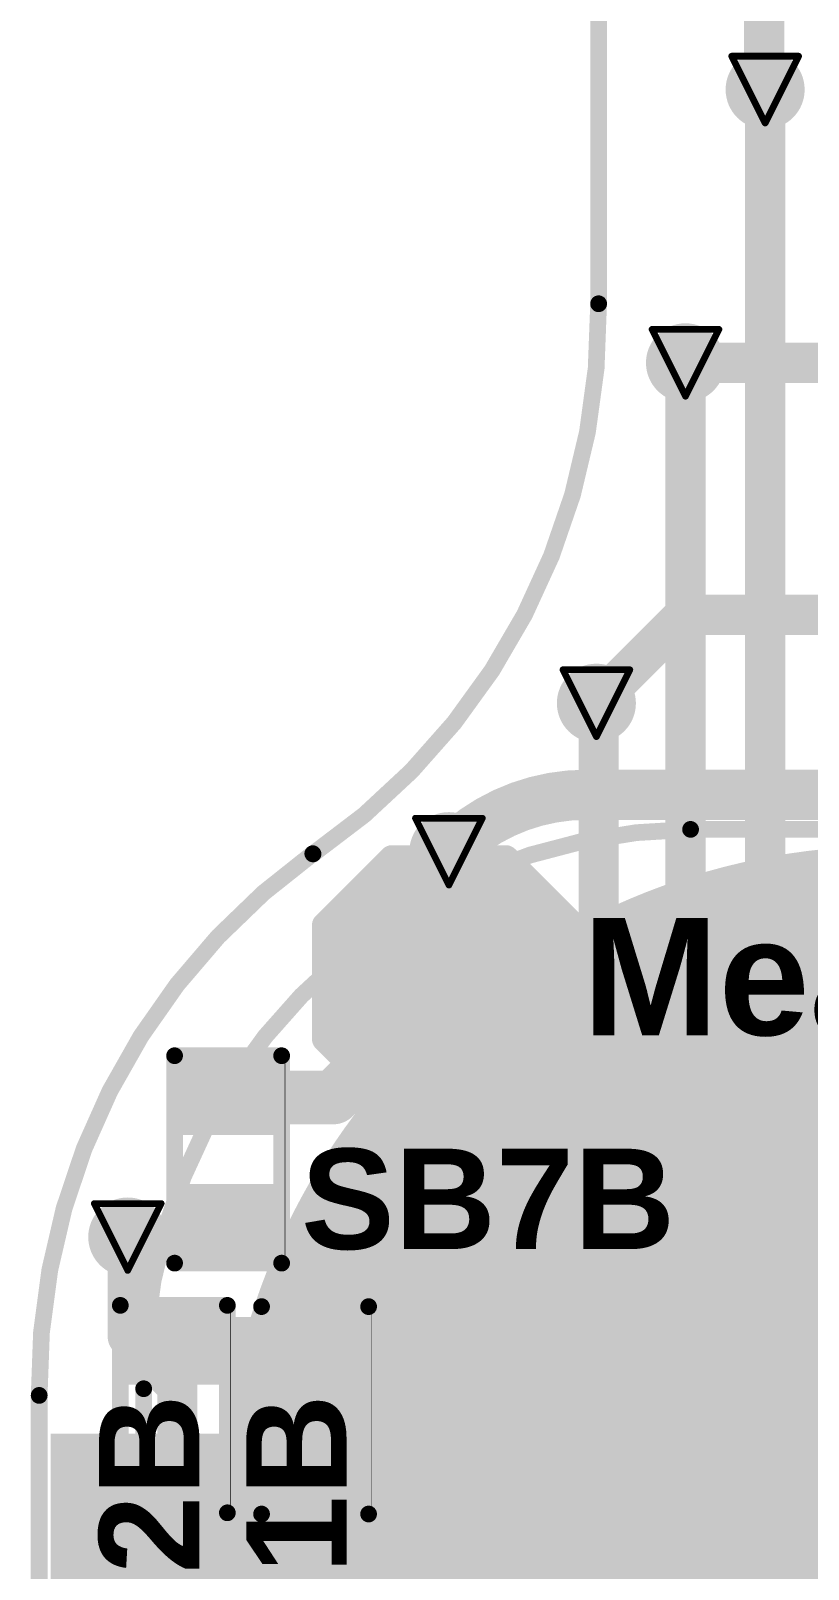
# Model space of a CAD drawing. Header units: inches. Extents: x -3.9 to 9.5, y -7 to 2.6.
# Drawn here: x -3.1519 to -2.9195, y -4.4753 to -4.0154 of the extents above; entities that cross this region are included whole.
import ezdxf

# ---------------------------------------------------------------- set-up
doc = ezdxf.new("R2010")
doc.units = ezdxf.units.IN
doc.header["$MEASUREMENT"] = 0
for name, color, linetype in [('Board Outline', 216, 'Continuous'), ('Bottom Layer', 5, 'Continuous'), ('Bottom Overlay', 54, 'Continuous'), ('Bottom Paste', 16, 'Continuous'), ('Bottom Solder', 6, 'Continuous'), ('Drill Drawing', 1, 'Continuous'), ('Top Layer', 1, 'Continuous'), ('Top Overlay', 2, 'Continuous'), ('Top Paste', 8, 'Continuous'), ('Top Solder', 216, 'Continuous'), ('Via Holes', 16, 'Continuous')]:
    doc.layers.add(name, color=color, linetype=linetype)
doc.styles.add('Arial_Bold', font='', dxfattribs={"height": 0.2})
doc.styles.get('Arial_Bold').set_extended_font_data('Arial', bold=True)

# ---------------------------------------------------------------- blocks, each defined once
blk = doc.blocks.new('S______B______0402_61')
at = {"layer": 'Top Layer'}
for points in [[(-0.0275, -0.0125), (-0.0275, 0.0125), (-0.009499999999999998, 0.0125), (-0.009500000000000001, -0.0125)], [(0.009499999999999998, -0.0125), (0.009500000000000001, 0.0125), (0.0275, 0.0125), (0.0275, -0.0125)]]:
    blk.add_hatch(color=1, dxfattribs=at).paths.add_polyline_path(points)
at = {"layer": 'Top Paste'}
for points in [[(-0.0275, -0.0125), (-0.0275, 0.0125), (-0.009499999999999998, 0.0125), (-0.009500000000000001, -0.0125)], [(0.009499999999999998, -0.0125), (0.009500000000000001, 0.0125), (0.0275, 0.0125), (0.0275, -0.0125)]]:
    blk.add_hatch(color=8, dxfattribs=at).paths.add_polyline_path(points)
at = {"layer": 'Top Solder'}
for points in [[(-0.0296654, -0.0146654), (-0.0296654, 0.0146654), (-0.007334599999999998, 0.0146654), (-0.007334600000000002, -0.0146654)], [(0.007334599999999998, -0.0146654), (0.007334600000000002, 0.0146654), (0.0296654, 0.0146654), (0.0296654, -0.0146654)]]:
    blk.add_hatch(color=216, dxfattribs=at).paths.add_polyline_path(points)
at = {"layer": 'Top Overlay'}
for points in [[(-0.031, 0.016, 0.005, 0.005, 0), (-0.031, -0.016, 0.005, 0.005, 0)], [(-0.031, 0.016, 0.005, 0.005, 0), (0.031, 0.016, 0.005, 0.005, 0)], [(0.031, 0.016, 0.005, 0.005, 0), (0.031, -0.016, 0.005, 0.005, 0)], [(-0.031, -0.016, 0.005, 0.005, 0), (0.031, -0.016, 0.005, 0.005, 0)], [(-0.032, -0.017, 0.000127, 0.000127, 0), (0.032, -0.017, 0.000127, 0.000127, 0)]]:
    blk.add_lwpolyline(points, format="xyseb", dxfattribs=at)
for points in [[(-0.03225, 0.016, 0.0025, 0.0025, 1), (-0.02975, 0.016, 0.0025, 0.0025, 1)], [(-0.03225, 0.016, 0.0025, 0.0025, 1), (-0.02975, 0.016, 0.0025, 0.0025, 1)], [(0.02975, 0.016, 0.0025, 0.0025, 1), (0.03225, 0.016, 0.0025, 0.0025, 1)], [(0.02975, 0.016, 0.0025, 0.0025, 1), (0.03225, 0.016, 0.0025, 0.0025, 1)], [(-0.03225, -0.016, 0.0025, 0.0025, 1), (-0.02975, -0.016, 0.0025, 0.0025, 1)], [(-0.03225, -0.016, 0.0025, 0.0025, 1), (-0.02975, -0.016, 0.0025, 0.0025, 1)], [(0.02975, -0.016, 0.0025, 0.0025, 1), (0.03225, -0.016, 0.0025, 0.0025, 1)], [(0.02975, -0.016, 0.0025, 0.0025, 1), (0.03225, -0.016, 0.0025, 0.0025, 1)], [(-0.0320317, -0.017, 6.35e-05, 6.35e-05, 1), (-0.0319683, -0.017, 6.35e-05, 6.35e-05, 1)], [(0.0319683, -0.017, 6.35e-05, 6.35e-05, 1), (0.0320317, -0.017, 6.35e-05, 6.35e-05, 1)]]:
    blk.add_lwpolyline(points, format="xyseb", close=True, dxfattribs=at)
blk = doc.blocks.new('S______B______0402_96')
at = {"layer": 'Top Layer'}
for points in [[(-0.0275, -0.0125), (-0.0275, 0.0125), (-0.009499999999999998, 0.0125), (-0.009500000000000001, -0.0125)], [(0.009499999999999998, -0.0125), (0.009500000000000001, 0.0125), (0.0275, 0.0125), (0.0275, -0.0125)]]:
    blk.add_hatch(color=1, dxfattribs=at).paths.add_polyline_path(points)
at = {"layer": 'Top Paste'}
for points in [[(-0.0275, -0.0125), (-0.0275, 0.0125), (-0.009499999999999998, 0.0125), (-0.009500000000000001, -0.0125)], [(0.009499999999999998, -0.0125), (0.009500000000000001, 0.0125), (0.0275, 0.0125), (0.0275, -0.0125)]]:
    blk.add_hatch(color=8, dxfattribs=at).paths.add_polyline_path(points)
at = {"layer": 'Top Solder'}
for points in [[(-0.0296654, -0.0146654), (-0.0296654, 0.0146654), (-0.007334599999999998, 0.0146654), (-0.007334600000000002, -0.0146654)], [(0.007334599999999998, -0.0146654), (0.007334600000000002, 0.0146654), (0.0296654, 0.0146654), (0.0296654, -0.0146654)]]:
    blk.add_hatch(color=216, dxfattribs=at).paths.add_polyline_path(points)
at = {"layer": 'Top Overlay'}
for points in [[(-0.031, 0.016, 0.005, 0.005, 0), (-0.031, -0.016, 0.005, 0.005, 0)], [(-0.031, 0.016, 0.005, 0.005, 0), (0.031, 0.016, 0.005, 0.005, 0)], [(0.031, 0.016, 0.005, 0.005, 0), (0.031, -0.016, 0.005, 0.005, 0)], [(-0.031, -0.016, 0.005, 0.005, 0), (0.031, -0.016, 0.005, 0.005, 0)], [(-0.032, -0.017, 0.000127, 0.000127, 0), (0.032, -0.017, 0.000127, 0.000127, 0)]]:
    blk.add_lwpolyline(points, format="xyseb", dxfattribs=at)
for points in [[(-0.03225, 0.016, 0.0025, 0.0025, 1), (-0.02975, 0.016, 0.0025, 0.0025, 1)], [(-0.03225, 0.016, 0.0025, 0.0025, 1), (-0.02975, 0.016, 0.0025, 0.0025, 1)], [(0.02975, 0.016, 0.0025, 0.0025, 1), (0.03225, 0.016, 0.0025, 0.0025, 1)], [(0.02975, 0.016, 0.0025, 0.0025, 1), (0.03225, 0.016, 0.0025, 0.0025, 1)], [(-0.03225, -0.016, 0.0025, 0.0025, 1), (-0.02975, -0.016, 0.0025, 0.0025, 1)], [(-0.03225, -0.016, 0.0025, 0.0025, 1), (-0.02975, -0.016, 0.0025, 0.0025, 1)], [(0.02975, -0.016, 0.0025, 0.0025, 1), (0.03225, -0.016, 0.0025, 0.0025, 1)], [(0.02975, -0.016, 0.0025, 0.0025, 1), (0.03225, -0.016, 0.0025, 0.0025, 1)], [(-0.0320317, -0.017, 6.35e-05, 6.35e-05, 1), (-0.0319683, -0.017, 6.35e-05, 6.35e-05, 1)], [(0.0319683, -0.017, 6.35e-05, 6.35e-05, 1), (0.0320317, -0.017, 6.35e-05, 6.35e-05, 1)]]:
    blk.add_lwpolyline(points, format="xyseb", close=True, dxfattribs=at)
blk = doc.blocks.new('S______B______0402_103')
at = {"layer": 'Top Layer'}
for points in [[(-0.0275, -0.0125), (-0.0275, 0.0125), (-0.009499999999999998, 0.0125), (-0.009500000000000001, -0.0125)], [(0.009499999999999998, -0.0125), (0.009500000000000001, 0.0125), (0.0275, 0.0125), (0.0275, -0.0125)]]:
    blk.add_hatch(color=1, dxfattribs=at).paths.add_polyline_path(points)
at = {"layer": 'Top Paste'}
for points in [[(-0.0275, -0.0125), (-0.0275, 0.0125), (-0.009499999999999998, 0.0125), (-0.009500000000000001, -0.0125)], [(0.009499999999999998, -0.0125), (0.009500000000000001, 0.0125), (0.0275, 0.0125), (0.0275, -0.0125)]]:
    blk.add_hatch(color=8, dxfattribs=at).paths.add_polyline_path(points)
at = {"layer": 'Top Solder'}
for points in [[(-0.0296654, -0.0146654), (-0.0296654, 0.0146654), (-0.007334599999999998, 0.0146654), (-0.007334600000000002, -0.0146654)], [(0.007334599999999998, -0.0146654), (0.007334600000000002, 0.0146654), (0.0296654, 0.0146654), (0.0296654, -0.0146654)]]:
    blk.add_hatch(color=216, dxfattribs=at).paths.add_polyline_path(points)
at = {"layer": 'Top Overlay'}
for points in [[(-0.031, 0.016, 0.005, 0.005, 0), (-0.031, -0.016, 0.005, 0.005, 0)], [(-0.031, 0.016, 0.005, 0.005, 0), (0.031, 0.016, 0.005, 0.005, 0)], [(0.031, 0.016, 0.005, 0.005, 0), (0.031, -0.016, 0.005, 0.005, 0)], [(-0.031, -0.016, 0.005, 0.005, 0), (0.031, -0.016, 0.005, 0.005, 0)], [(-0.032, -0.017, 0.000127, 0.000127, 0), (0.032, -0.017, 0.000127, 0.000127, 0)]]:
    blk.add_lwpolyline(points, format="xyseb", dxfattribs=at)
for points in [[(-0.03225, 0.016, 0.0025, 0.0025, 1), (-0.02975, 0.016, 0.0025, 0.0025, 1)], [(-0.03225, 0.016, 0.0025, 0.0025, 1), (-0.02975, 0.016, 0.0025, 0.0025, 1)], [(0.02975, 0.016, 0.0025, 0.0025, 1), (0.03225, 0.016, 0.0025, 0.0025, 1)], [(0.02975, 0.016, 0.0025, 0.0025, 1), (0.03225, 0.016, 0.0025, 0.0025, 1)], [(-0.03225, -0.016, 0.0025, 0.0025, 1), (-0.02975, -0.016, 0.0025, 0.0025, 1)], [(-0.03225, -0.016, 0.0025, 0.0025, 1), (-0.02975, -0.016, 0.0025, 0.0025, 1)], [(0.02975, -0.016, 0.0025, 0.0025, 1), (0.03225, -0.016, 0.0025, 0.0025, 1)], [(0.02975, -0.016, 0.0025, 0.0025, 1), (0.03225, -0.016, 0.0025, 0.0025, 1)], [(-0.0320317, -0.017, 6.35e-05, 6.35e-05, 1), (-0.0319683, -0.017, 6.35e-05, 6.35e-05, 1)], [(0.0319683, -0.017, 6.35e-05, 6.35e-05, 1), (0.0320317, -0.017, 6.35e-05, 6.35e-05, 1)]]:
    blk.add_lwpolyline(points, format="xyseb", close=True, dxfattribs=at)
blk = doc.blocks.new('T__________187')
at = {"layer": 'Top Layer'}
blk.add_hatch(color=1, dxfattribs=at).paths.add_polyline_path([(0.015, 0.03), (-0.015, 0.03), (-0.03, 0.015), (-0.03, -0.015), (-0.015, -0.03), (0.015, -0.03), (0.03, -0.015), (0.03, 0.015)])
at = {"layer": 'Top Paste'}
blk.add_hatch(color=8, dxfattribs=at).paths.add_polyline_path([(0.015, 0.03), (-0.015, 0.03), (-0.03, 0.015), (-0.03, -0.015), (-0.015, -0.03), (0.015, -0.03), (0.03, -0.015), (0.03, 0.015)])
at = {"layer": 'Top Solder'}
blk.add_hatch(color=216, dxfattribs=at).paths.add_polyline_path([(0.017, 0.034), (-0.017, 0.034), (-0.034, 0.017), (-0.034, -0.017), (-0.017, -0.034), (0.017, -0.034), (0.034, -0.017), (0.034, 0.017)])
at = {"layer": 'Top Overlay'}
for points in [[(-0.017, 0.037, 0.007874, 0.007874, 0), (-0.037, 0.017, 0.007874, 0.007874, 0)], [(0.017, 0.037, 0.007874, 0.007874, 0), (-0.017, 0.037, 0.007874, 0.007874, 0)], [(0.017, 0.037, 0.007874, 0.007874, 0), (-0.017, 0.037, 0.007874, 0.007874, 0)], [(0.037, 0.017, 0.007874, 0.007874, 0), (0.017, 0.037, 0.007874, 0.007874, 0)], [(-0.037, 0.017, 0.007874, 0.007874, 0), (-0.037, -0.017, 0.007874, 0.007874, 0)], [(0.037, 0.017, 0.007874, 0.007874, 0), (0.037, -0.017, 0.007874, 0.007874, 0)], [(-0.017, -0.037, 0.007874, 0.007874, 0), (-0.037, -0.017, 0.007874, 0.007874, 0)], [(0.037, -0.017, 0.007874, 0.007874, 0), (0.017, -0.037, 0.007874, 0.007874, 0)], [(0.017, -0.037, 0.007874, 0.007874, 0), (-0.017, -0.037, 0.007874, 0.007874, 0)], [(0.017, -0.037, 0.007874, 0.007874, 0), (-0.017, -0.037, 0.007874, 0.007874, 0)]]:
    blk.add_lwpolyline(points, format="xyseb", dxfattribs=at)
for points in [[(-0.0189685, 0.037, 0.003937, 0.003937, 1), (-0.0150315, 0.037, 0.003937, 0.003937, 1)], [(-0.0189685, 0.037, 0.003937, 0.003937, 1), (-0.0150315, 0.037, 0.003937, 0.003937, 1)], [(-0.0189685, 0.037, 0.003937, 0.003937, 1), (-0.0150315, 0.037, 0.003937, 0.003937, 1)], [(0.0150315, 0.037, 0.003937, 0.003937, 1), (0.0189685, 0.037, 0.003937, 0.003937, 1)], [(0.0150315, 0.037, 0.003937, 0.003937, 1), (0.0189685, 0.037, 0.003937, 0.003937, 1)], [(0.0150315, 0.037, 0.003937, 0.003937, 1), (0.0189685, 0.037, 0.003937, 0.003937, 1)], [(-0.0389685, 0.017, 0.003937, 0.003937, 1), (-0.0350315, 0.017, 0.003937, 0.003937, 1)], [(-0.0389685, 0.017, 0.003937, 0.003937, 1), (-0.0350315, 0.017, 0.003937, 0.003937, 1)], [(0.0350315, 0.017, 0.003937, 0.003937, 1), (0.0389685, 0.017, 0.003937, 0.003937, 1)], [(0.0350315, 0.017, 0.003937, 0.003937, 1), (0.0389685, 0.017, 0.003937, 0.003937, 1)], [(-0.0389685, -0.017, 0.003937, 0.003937, 1), (-0.0350315, -0.017, 0.003937, 0.003937, 1)], [(-0.0389685, -0.017, 0.003937, 0.003937, 1), (-0.0350315, -0.017, 0.003937, 0.003937, 1)], [(0.0350315, -0.017, 0.003937, 0.003937, 1), (0.0389685, -0.017, 0.003937, 0.003937, 1)], [(0.0350315, -0.017, 0.003937, 0.003937, 1), (0.0389685, -0.017, 0.003937, 0.003937, 1)], [(-0.0189685, -0.037, 0.003937, 0.003937, 1), (-0.0150315, -0.037, 0.003937, 0.003937, 1)], [(-0.0189685, -0.037, 0.003937, 0.003937, 1), (-0.0150315, -0.037, 0.003937, 0.003937, 1)], [(-0.0189685, -0.037, 0.003937, 0.003937, 1), (-0.0150315, -0.037, 0.003937, 0.003937, 1)], [(0.0150315, -0.037, 0.003937, 0.003937, 1), (0.0189685, -0.037, 0.003937, 0.003937, 1)], [(0.0150315, -0.037, 0.003937, 0.003937, 1), (0.0189685, -0.037, 0.003937, 0.003937, 1)], [(0.0150315, -0.037, 0.003937, 0.003937, 1), (0.0189685, -0.037, 0.003937, 0.003937, 1)]]:
    blk.add_lwpolyline(points, format="xyseb", close=True, dxfattribs=at)
blk = doc.blocks.new('_EMG________B_201')
at = {"layer": 'Bottom Layer'}
h = blk.add_hatch(color=5, dxfattribs=at)
edge = h.paths.add_edge_path()
edge.add_arc((-1.1e-06, 0.3931962), 0.1968504, 0, 360)
at = {"layer": 'Bottom Paste'}
h = blk.add_hatch(color=16, dxfattribs=at)
edge = h.paths.add_edge_path()
edge.add_arc((-1.1e-06, 0.3931962), 0.1968504, 0, 360)
at = {"layer": 'Bottom Solder'}
h = blk.add_hatch(color=6, dxfattribs=at)
edge = h.paths.add_edge_path()
edge.add_arc((-1.1e-06, 0.3931962), 0.2008504, 0, 360)
at = {"layer": 'Bottom Overlay'}
for points in [[(-0.2237483, 0.4317209, 0.005, 0.005, -0.414213562373095), (-0.0602622, 0.5989226, 0.005, 0.005, 0)], [(-0.0602622, 0.5989226, 0.005, 0.005, 0), (0.0602644, 0.5989226, 0.005, 0.005, 0)], [(-0.2237483, -0.431721, 0.005, 0.005, 0), (-0.2237483, 0.4317209, 0.005, 0.005, 0)]]:
    blk.add_lwpolyline(points, format="xyseb", dxfattribs=at)
for points in [[(-0.0615122, 0.5989226, 0.0025, 0.0025, 1), (-0.0590122, 0.5989226, 0.0025, 0.0025, 1)], [(-0.0615122, 0.5989226, 0.0025, 0.0025, 1), (-0.0590122, 0.5989226, 0.0025, 0.0025, 1)], [(-0.2249983, 0.4317209, 0.0025, 0.0025, 1), (-0.2224983, 0.4317209, 0.0025, 0.0025, 1)], [(-0.2249983, 0.4317209, 0.0025, 0.0025, 1), (-0.2224983, 0.4317209, 0.0025, 0.0025, 1)]]:
    blk.add_lwpolyline(points, format="xyseb", close=True, dxfattribs=at)

msp = doc.modelspace()

# ---------------------------------------------------------------- hatches: boundary and pattern name
at = {"layer": 'Bottom Layer'}
h = msp.add_hatch(color=5, dxfattribs=at)
edge = h.paths.add_edge_path()
edge.add_arc((-2.932375, -4.0329995), 0.011811, 0, 360)
h = msp.add_hatch(color=5, dxfattribs=at)
edge = h.paths.add_edge_path()
edge.add_arc((-2.956186, -4.1146617), 0.011811, 0, 360)
h = msp.add_hatch(color=5, dxfattribs=at)
edge = h.paths.add_edge_path()
edge.add_arc((-2.9828206, -4.2164108), 0.011811, 0, 360)
h = msp.add_hatch(color=5, dxfattribs=at)
edge = h.paths.add_edge_path()
edge.add_arc((-3.0269162, -4.2607837), 0.011811, 0, 360)
h = msp.add_hatch(color=5, dxfattribs=at)
edge = h.paths.add_edge_path()
edge.add_arc((-3.1229162, -4.3759727), 0.011811, 0, 360)
at = {"layer": 'Top Layer'}
h = msp.add_hatch(color=1, dxfattribs=at)
edge = h.paths.add_edge_path()
edge.add_arc((-2.932375, -4.0329995), 0.011811, 0, 360)
h = msp.add_hatch(color=1, dxfattribs=at)
edge = h.paths.add_edge_path()
edge.add_arc((-2.956186, -4.1146617), 0.011811, 0, 360)
h = msp.add_hatch(color=1, dxfattribs=at)
edge = h.paths.add_edge_path()
edge.add_arc((-2.9828206, -4.2164108), 0.011811, 0, 360)
h = msp.add_hatch(color=1, dxfattribs=at)
edge = h.paths.add_edge_path()
edge.add_arc((-3.0269162, -4.2607837), 0.011811, 0, 360)
h = msp.add_hatch(color=1, dxfattribs=at)
edge = h.paths.add_edge_path()
edge.add_arc((-3.1229162, -4.3759727), 0.011811, 0, 360)
for points in [[(-3.1261409, -4.4194161), (-3.0479163, -4.4194161), (-3.0479163, -4.3999161), (-3.1261409, -4.3999161)], [(-3.1459162, -4.5318996), (-3.093141, -4.5318996), (-3.093141, -4.4347838), (-3.1459162, -4.4347838)], [(-3.0799334, -4.4757821), (-3.0199162, -4.4757821), (-3.0199162, -4.4367837), (-3.0799334, -4.4367837)]]:
    msp.add_hatch(color=1, dxfattribs=at).paths.add_polyline_path(points)
at = {"layer": 'Via Holes'}
h = msp.add_hatch(color=7, dxfattribs=at)
edge = h.paths.add_edge_path()
edge.add_arc((-2.932375, -4.0329995), 0.0059055, 0, 360)
h = msp.add_hatch(color=7, dxfattribs=at)
edge = h.paths.add_edge_path()
edge.add_arc((-2.956186, -4.1146617), 0.0059055, 0, 360)
h = msp.add_hatch(color=7, dxfattribs=at)
edge = h.paths.add_edge_path()
edge.add_arc((-2.9828206, -4.2164108), 0.0059055, 0, 360)
h = msp.add_hatch(color=7, dxfattribs=at)
edge = h.paths.add_edge_path()
edge.add_arc((-3.0269162, -4.2607837), 0.0059055, 0, 360)
h = msp.add_hatch(color=7, dxfattribs=at)
edge = h.paths.add_edge_path()
edge.add_arc((-3.1229162, -4.3759727), 0.0059055, 0, 360)

# ---------------------------------------------------------------- linework, layer by layer
at = {"layer": 'Board Outline'}
for points in [[(-2.9821496, -4.0970114, 0.005, 0.005, 0), (-2.9821496, -3.1944692, 0.005, 0.005, 0)], [(-2.9821616, -4.0970114, 0.005, 0.005, -0.2500687460615742), (-3.0675386, -4.2614661, 0.005, 0.005, 0)], [(-3.1493969, -4.4233247, 0.005, 0.005, -0.2441754300213252), (-3.0675966, -4.2613856, 0.005, 0.005, 0)], [(-3.1494032, -5.2837836, 0.005, 0.005, 0), (-3.1493969, -4.4233247, 0.005, 0.005, 0)]]:
    msp.add_lwpolyline(points, format="xyseb", dxfattribs=at)
for points in [[(-2.9834116, -4.0970114, 0.0025, 0.0025, 1), (-2.9809116, -4.0970114, 0.0025, 0.0025, 1)], [(-2.9833996, -4.0970114, 0.0025, 0.0025, 1), (-2.9808996, -4.0970114, 0.0025, 0.0025, 1)], [(-3.0688466, -4.2613856, 0.0025, 0.0025, 1), (-3.0663466, -4.2613856, 0.0025, 0.0025, 1)], [(-3.0687886, -4.2614661, 0.0025, 0.0025, 1), (-3.0662886, -4.2614661, 0.0025, 0.0025, 1)], [(-3.1506469, -4.4233247, 0.0025, 0.0025, 1), (-3.1481469, -4.4233247, 0.0025, 0.0025, 1)], [(-3.1506469, -4.4233247, 0.0025, 0.0025, 1), (-3.1481469, -4.4233247, 0.0025, 0.0025, 1)]]:
    msp.add_lwpolyline(points, format="xyseb", close=True, dxfattribs=at)
at = {"layer": 'Bottom Layer'}
for points in [[(-2.9326546, -4.0329995, 0.012, 0.012, 0), (-2.9326546, -3.1941133, 0.012, 0.012, 0)], [(-2.956186, -4.1146617, 0.012, 0.012, 0), (-2.9120781, -4.1146617, 0.012, 0.012, 0)], [(-2.9828206, -4.2164108, 0.012, 0.012, 0), (-2.956409, -4.1899992, 0.012, 0.012, 0)], [(-2.956409, -4.1899992, 0.012, 0.012, 0), (-2.855893, -4.1899992, 0.012, 0.012, 0)], [(-3.0269162, -4.2607836, 0.015, 0.015, -0.1989130774381488), (-2.985874, -4.2437836, 0.015, 0.015, 0)], [(-2.985874, -4.2437837, 0.015, 0.015, 0), (-2.8323376, -4.2437837, 0.015, 0.015, 0)], [(-3.1229162, -4.4057837, 0.012, 0.012, 0), (-3.1229162, -4.3759727, 0.012, 0.012, 0)], [(-3.1229162, -4.4057837, 0.012, 0.012, 0), (-3.1081052, -4.4205947, 0.012, 0.012, 0)], [(-3.1081052, -4.5135947, 0.012, 0.012, 0), (-3.1081052, -4.4205947, 0.012, 0.012, 0)]]:
    msp.add_lwpolyline(points, format="xyseb", dxfattribs=at)
for points in [[(-2.9356546, -4.0329995, 0.006, 0.006, 1), (-2.9296546, -4.0329995, 0.006, 0.006, 1)], [(-2.959186, -4.1146617, 0.006, 0.006, 1), (-2.953186, -4.1146617, 0.006, 0.006, 1)], [(-2.959409, -4.1899992, 0.006, 0.006, 1), (-2.953409, -4.1899992, 0.006, 0.006, 1)], [(-2.959409, -4.1899992, 0.006, 0.006, 1), (-2.953409, -4.1899992, 0.006, 0.006, 1)], [(-2.9858206, -4.2164108, 0.006, 0.006, 1), (-2.9798206, -4.2164108, 0.006, 0.006, 1)], [(-2.989624, -4.2437836, 0.0075, 0.0075, 1), (-2.982124, -4.2437836, 0.0075, 0.0075, 1)], [(-2.989624, -4.2437837, 0.0075, 0.0075, 1), (-2.982124, -4.2437837, 0.0075, 0.0075, 1)], [(-3.0306662, -4.2607836, 0.0075, 0.0075, 1), (-3.0231662, -4.2607836, 0.0075, 0.0075, 1)], [(-3.1259162, -4.3759727, 0.006, 0.006, 1), (-3.1199162, -4.3759727, 0.006, 0.006, 1)], [(-3.1259162, -4.4057837, 0.006, 0.006, 1), (-3.1199162, -4.4057837, 0.006, 0.006, 1)], [(-3.1259162, -4.4057837, 0.006, 0.006, 1), (-3.1199162, -4.4057837, 0.006, 0.006, 1)], [(-3.1111052, -4.4205947, 0.006, 0.006, 1), (-3.1051052, -4.4205947, 0.006, 0.006, 1)], [(-3.1111052, -4.4205947, 0.006, 0.006, 1), (-3.1051052, -4.4205947, 0.006, 0.006, 1)]]:
    msp.add_lwpolyline(points, format="xyseb", close=True, dxfattribs=at)
at = {"layer": 'Drill Drawing'}
for points in [[(-2.942375, -4.0229995, 0.002, 0.002, 0), (-2.922375, -4.0229995, 0.002, 0.002, 0)], [(-2.942375, -4.0229995, 0.002, 0.002, 0), (-2.932375, -4.0429995, 0.002, 0.002, 0)], [(-2.932375, -4.0429995, 0.002, 0.002, 0), (-2.922375, -4.0229995, 0.002, 0.002, 0)], [(-2.966186, -4.1046617, 0.002, 0.002, 0), (-2.946186, -4.1046617, 0.002, 0.002, 0)], [(-2.966186, -4.1046617, 0.002, 0.002, 0), (-2.956186, -4.1246617, 0.002, 0.002, 0)], [(-2.956186, -4.1246617, 0.002, 0.002, 0), (-2.946186, -4.1046617, 0.002, 0.002, 0)], [(-2.9928206, -4.2064108, 0.002, 0.002, 0), (-2.9728206, -4.2064108, 0.002, 0.002, 0)], [(-2.9928206, -4.2064108, 0.002, 0.002, 0), (-2.9828206, -4.2264108, 0.002, 0.002, 0)], [(-2.9828206, -4.2264108, 0.002, 0.002, 0), (-2.9728206, -4.2064108, 0.002, 0.002, 0)], [(-3.0369162, -4.2507837, 0.002, 0.002, 0), (-3.0169162, -4.2507837, 0.002, 0.002, 0)], [(-3.0369162, -4.2507837, 0.002, 0.002, 0), (-3.0269162, -4.2707837, 0.002, 0.002, 0)], [(-3.0269162, -4.2707837, 0.002, 0.002, 0), (-3.0169162, -4.2507837, 0.002, 0.002, 0)], [(-3.1329162, -4.3659727, 0.002, 0.002, 0), (-3.1129162, -4.3659727, 0.002, 0.002, 0)], [(-3.1329162, -4.3659727, 0.002, 0.002, 0), (-3.1229162, -4.3859727, 0.002, 0.002, 0)], [(-3.1229162, -4.3859727, 0.002, 0.002, 0), (-3.1129162, -4.3659727, 0.002, 0.002, 0)]]:
    msp.add_lwpolyline(points, format="xyseb", dxfattribs=at)
for points in [[(-2.942875, -4.0229995, 0.001, 0.001, 1), (-2.941875, -4.0229995, 0.001, 0.001, 1)], [(-2.942875, -4.0229995, 0.001, 0.001, 1), (-2.941875, -4.0229995, 0.001, 0.001, 1)], [(-2.922875, -4.0229995, 0.001, 0.001, 1), (-2.921875, -4.0229995, 0.001, 0.001, 1)], [(-2.922875, -4.0229995, 0.001, 0.001, 1), (-2.921875, -4.0229995, 0.001, 0.001, 1)], [(-2.932875, -4.0429995, 0.001, 0.001, 1), (-2.931875, -4.0429995, 0.001, 0.001, 1)], [(-2.932875, -4.0429995, 0.001, 0.001, 1), (-2.931875, -4.0429995, 0.001, 0.001, 1)], [(-2.966686, -4.1046617, 0.001, 0.001, 1), (-2.965686, -4.1046617, 0.001, 0.001, 1)], [(-2.966686, -4.1046617, 0.001, 0.001, 1), (-2.965686, -4.1046617, 0.001, 0.001, 1)], [(-2.946686, -4.1046617, 0.001, 0.001, 1), (-2.945686, -4.1046617, 0.001, 0.001, 1)], [(-2.946686, -4.1046617, 0.001, 0.001, 1), (-2.945686, -4.1046617, 0.001, 0.001, 1)], [(-2.956686, -4.1246617, 0.001, 0.001, 1), (-2.955686, -4.1246617, 0.001, 0.001, 1)], [(-2.956686, -4.1246617, 0.001, 0.001, 1), (-2.955686, -4.1246617, 0.001, 0.001, 1)], [(-2.9933206, -4.2064108, 0.001, 0.001, 1), (-2.9923206, -4.2064108, 0.001, 0.001, 1)], [(-2.9933206, -4.2064108, 0.001, 0.001, 1), (-2.9923206, -4.2064108, 0.001, 0.001, 1)], [(-2.9733206, -4.2064108, 0.001, 0.001, 1), (-2.9723206, -4.2064108, 0.001, 0.001, 1)], [(-2.9733206, -4.2064108, 0.001, 0.001, 1), (-2.9723206, -4.2064108, 0.001, 0.001, 1)], [(-2.9833206, -4.2264108, 0.001, 0.001, 1), (-2.9823206, -4.2264108, 0.001, 0.001, 1)], [(-2.9833206, -4.2264108, 0.001, 0.001, 1), (-2.9823206, -4.2264108, 0.001, 0.001, 1)], [(-3.0374162, -4.2507837, 0.001, 0.001, 1), (-3.0364162, -4.2507837, 0.001, 0.001, 1)], [(-3.0374162, -4.2507837, 0.001, 0.001, 1), (-3.0364162, -4.2507837, 0.001, 0.001, 1)], [(-3.0174162, -4.2507837, 0.001, 0.001, 1), (-3.0164162, -4.2507837, 0.001, 0.001, 1)], [(-3.0174162, -4.2507837, 0.001, 0.001, 1), (-3.0164162, -4.2507837, 0.001, 0.001, 1)], [(-3.0274162, -4.2707837, 0.001, 0.001, 1), (-3.0264162, -4.2707837, 0.001, 0.001, 1)], [(-3.0274162, -4.2707837, 0.001, 0.001, 1), (-3.0264162, -4.2707837, 0.001, 0.001, 1)], [(-3.1334162, -4.3659727, 0.001, 0.001, 1), (-3.1324162, -4.3659727, 0.001, 0.001, 1)], [(-3.1334162, -4.3659727, 0.001, 0.001, 1), (-3.1324162, -4.3659727, 0.001, 0.001, 1)], [(-3.1134162, -4.3659727, 0.001, 0.001, 1), (-3.1124162, -4.3659727, 0.001, 0.001, 1)], [(-3.1134162, -4.3659727, 0.001, 0.001, 1), (-3.1124162, -4.3659727, 0.001, 0.001, 1)], [(-3.1234162, -4.3859727, 0.001, 0.001, 1), (-3.1224162, -4.3859727, 0.001, 0.001, 1)], [(-3.1234162, -4.3859727, 0.001, 0.001, 1), (-3.1224162, -4.3859727, 0.001, 0.001, 1)]]:
    msp.add_lwpolyline(points, format="xyseb", close=True, dxfattribs=at)
at = {"layer": 'Top Layer'}
for points in [[(-2.932375, -4.4837625, 0.012, 0.012, 0), (-2.932375, -4.0329995, 0.012, 0.012, 0)], [(-2.956186, -4.4087054, 0.012, 0.012, 0), (-2.956186, -4.1146617, 0.012, 0.012, 0)], [(-2.9828206, -4.2164108, 0.012, 0.012, 0), (-2.9821515, -4.2170799, 0.012, 0.012, 0)], [(-2.9821515, -4.3701123, 0.012, 0.012, 0), (-2.9821515, -4.2170799, 0.012, 0.012, 0)], [(-3.0269162, -4.2997837, 0.02, 0.02, 0), (-3.0269162, -4.2607837, 0.02, 0.02, 0)], [(-3.0614162, -4.3342837, 0.016, 0.016, 0), (-3.0269162, -4.2997837, 0.016, 0.016, 0)], [(-3.0929162, -4.3342837, 0.016, 0.016, 0), (-3.0614162, -4.3342837, 0.016, 0.016, 0)], [(-2.9821515, -4.3701123, 0.012, 0.012, -0.4142135623730951), (-3.0213229, -4.4092837, 0.012, 0.012, 0)], [(-3.0929339, -4.3713014, 0.012, 0.012, -0.1985053975170119), (-3.1042364, -4.3759727, 0.012, 0.012, 0)], [(-3.0929162, -4.3712837, 0.012, 0.012, -0.0003915109816291953), (-3.0929339, -4.3713014, 0.012, 0.012, 0)], [(-3.1229162, -4.3759727, 0.012, 0.012, 0), (-3.1042364, -4.3759727, 0.012, 0.012, 0)], [(-3.0669162, -4.4092837, 0.012, 0.012, 0), (-3.0213229, -4.4092837, 0.012, 0.012, 0)], [(-2.956186, -4.4087054, 0.012, 0.012, -0.06261203628962472), (-2.957624, -4.4201435, 0.012, 0.012, 0)], [(-2.957624, -4.4201435, 0.012, 0.012, -0.2742171571394515), (-2.9909582, -4.4534777, 0.012, 0.012, 0)], [(-3.0669162, -4.4462837, 0.012, 0.012, 0), (-3.0582842, -4.4549157, 0.012, 0.012, 0)], [(-3.1151409, -4.4634161, 0.02, 0.02, 0), (-3.1091409, -4.4574161, 0.02, 0.02, 0)], [(-3.0582842, -4.4549157, 0.012, 0.012, 0), (-3.0023963, -4.4549157, 0.012, 0.012, 0)], [(-2.9909582, -4.4534777, 0.012, 0.012, -0.06261203628962472), (-3.0023963, -4.4549157, 0.012, 0.012, 0)]]:
    msp.add_lwpolyline(points, format="xyseb", dxfattribs=at)
for points in [[(-2.935375, -4.0329995, 0.006, 0.006, 1), (-2.929375, -4.0329995, 0.006, 0.006, 1)], [(-2.959186, -4.1146617, 0.006, 0.006, 1), (-2.953186, -4.1146617, 0.006, 0.006, 1)], [(-2.9858206, -4.2164108, 0.006, 0.006, 1), (-2.9798206, -4.2164108, 0.006, 0.006, 1)], [(-2.9851515, -4.2170799, 0.006, 0.006, 1), (-2.9791515, -4.2170799, 0.006, 0.006, 1)], [(-2.9851515, -4.2170799, 0.006, 0.006, 1), (-2.9791515, -4.2170799, 0.006, 0.006, 1)], [(-3.0319162, -4.2607837, 0.01, 0.01, 1), (-3.0219162, -4.2607837, 0.01, 0.01, 1)], [(-3.0319162, -4.2997837, 0.01, 0.01, 1), (-3.0219162, -4.2997837, 0.01, 0.01, 1)], [(-3.0309162, -4.2997837, 0.008, 0.008, 1), (-3.0229162, -4.2997837, 0.008, 0.008, 1)], [(-3.0969162, -4.3342837, 0.008, 0.008, 1), (-3.0889162, -4.3342837, 0.008, 0.008, 1)], [(-3.0654162, -4.3342837, 0.008, 0.008, 1), (-3.0574162, -4.3342837, 0.008, 0.008, 1)], [(-3.0654162, -4.3342837, 0.008, 0.008, 1), (-3.0574162, -4.3342837, 0.008, 0.008, 1)], [(-2.9851515, -4.3701123, 0.006, 0.006, 1), (-2.9791515, -4.3701123, 0.006, 0.006, 1)], [(-2.9851515, -4.3701123, 0.006, 0.006, 1), (-2.9791515, -4.3701123, 0.006, 0.006, 1)], [(-3.0959339, -4.3713014, 0.006, 0.006, 1), (-3.0899339, -4.3713014, 0.006, 0.006, 1)], [(-3.0959339, -4.3713014, 0.006, 0.006, 1), (-3.0899339, -4.3713014, 0.006, 0.006, 1)], [(-3.0959162, -4.3712837, 0.006, 0.006, 1), (-3.0899162, -4.3712837, 0.006, 0.006, 1)], [(-3.1259162, -4.3759727, 0.006, 0.006, 1), (-3.1199162, -4.3759727, 0.006, 0.006, 1)], [(-3.1072364, -4.3759727, 0.006, 0.006, 1), (-3.1012364, -4.3759727, 0.006, 0.006, 1)], [(-3.1072364, -4.3759727, 0.006, 0.006, 1), (-3.1012364, -4.3759727, 0.006, 0.006, 1)], [(-3.0699162, -4.4092837, 0.006, 0.006, 1), (-3.0639162, -4.4092837, 0.006, 0.006, 1)], [(-3.0243229, -4.4092837, 0.006, 0.006, 1), (-3.0183229, -4.4092837, 0.006, 0.006, 1)], [(-3.0243229, -4.4092837, 0.006, 0.006, 1), (-3.0183229, -4.4092837, 0.006, 0.006, 1)], [(-2.959186, -4.4087054, 0.006, 0.006, 1), (-2.953186, -4.4087054, 0.006, 0.006, 1)], [(-2.959186, -4.4087054, 0.006, 0.006, 1), (-2.953186, -4.4087054, 0.006, 0.006, 1)], [(-2.960624, -4.4201435, 0.006, 0.006, 1), (-2.954624, -4.4201435, 0.006, 0.006, 1)], [(-2.960624, -4.4201435, 0.006, 0.006, 1), (-2.954624, -4.4201435, 0.006, 0.006, 1)], [(-3.0699162, -4.4462837, 0.006, 0.006, 1), (-3.0639162, -4.4462837, 0.006, 0.006, 1)], [(-3.1141409, -4.4574161, 0.01, 0.01, 1), (-3.1041409, -4.4574161, 0.01, 0.01, 1)], [(-3.0612842, -4.4549157, 0.006, 0.006, 1), (-3.0552842, -4.4549157, 0.006, 0.006, 1)], [(-3.0612842, -4.4549157, 0.006, 0.006, 1), (-3.0552842, -4.4549157, 0.006, 0.006, 1)], [(-3.0053963, -4.4549157, 0.006, 0.006, 1), (-2.9993963, -4.4549157, 0.006, 0.006, 1)], [(-3.0053963, -4.4549157, 0.006, 0.006, 1), (-2.9993963, -4.4549157, 0.006, 0.006, 1)], [(-2.9939582, -4.4534777, 0.006, 0.006, 1), (-2.9879582, -4.4534777, 0.006, 0.006, 1)], [(-2.9939582, -4.4534777, 0.006, 0.006, 1), (-2.9879582, -4.4534777, 0.006, 0.006, 1)], [(-3.1201409, -4.4634161, 0.01, 0.01, 1), (-3.1101409, -4.4634161, 0.01, 0.01, 1)]]:
    msp.add_lwpolyline(points, format="xyseb", close=True, dxfattribs=at)

# ---------------------------------------------------------------- block references
msp.add_blockref('_EMG________B_201', (-2.8944052, -4.8530497))
for name, p, rotation in [('T__________187', (-3.0269162, -4.2997837), 180), ('S______B______0402_61', (-3.0929162, -4.3527837), 90), ('S______B______0402_96', (-3.1091412, -4.4274157), 90), ('S______B______0402_103', (-3.0669162, -4.4277837), 90)]:
    msp.add_blockref(name, p, dxfattribs=dict(rotation=rotation))

# ---------------------------------------------------------------- texts
at = {"layer": 'Top Overlay', "style": 'Arial_Bold'}
for s, height, rotation, p in [('Measure', 0.035, 360, (-2.987, -4.3156436)), ('SB2B', 0.03, 90, (-3.1015134, -4.5347997)), ('SB1B', 0.03, 90, (-3.0575134, -4.5347997))]:
    msp.add_text(s, height=height, rotation=rotation, dxfattribs=at).set_placement(p)
msp.add_text('SB7B', height=0.03, dxfattribs=at).set_placement((-3.0710912, -4.3795842))

doc.saveas('drawing.dxf')
